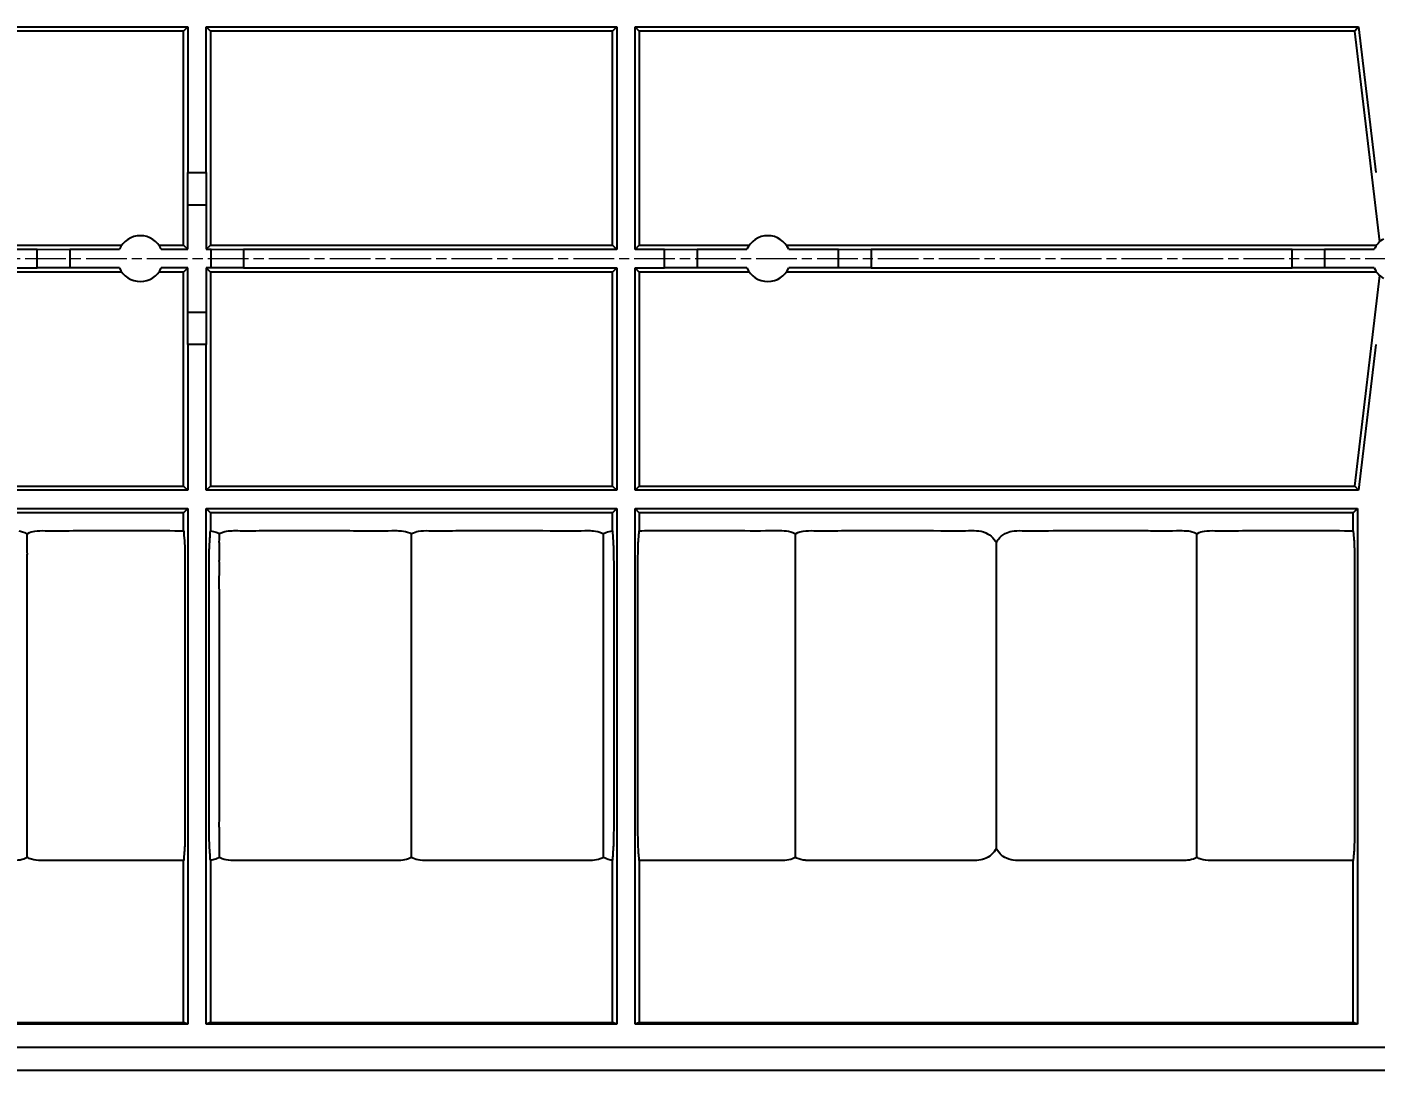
# Model space of a CAD drawing. Header units: millimetres. Extents: x 0 to 1486, y 0 to 1051.
# Drawn here: x 679.7 to 914.8, y 718.4 to 900.3 of the extents above; entities that cross this region are included whole.
import ezdxf

# ---------------------------------------------------------------- set-up
doc = ezdxf.new("R2010")
doc.units = ezdxf.units.MM
doc.header["$LTSCALE"] = 1.25
doc.linetypes.add('CHAIN', pattern=[0.3543, 0.2362, -0.0295, 0.0591, -0.0295])
for name, color, linetype, lineweight, true_color in [('Bemaßungen(DIN)', 7, 'Continuous', 5, 0x262659), ('Mittellinie(DIN)', 7, 'CHAIN', 15, 0x262659), ('Sichtbare Kanten(DIN)', 7, 'Continuous', 25, 0x262659)]:
    doc.layers.add(name, color=color, linetype=linetype, lineweight=lineweight, true_color=true_color)
doc.styles.add('Aktuell-DINGroßer Text', font='arial.ttf')
doc.dimstyles.new('STANDARD-DIN', dxfattribs={"dimscale": 1.25, "dimtxt": 5.25, "dimasz": 2.5, "dimexe": 3.175, "dimexo": 0, "dimgap": 0.8, "dimtad": 1, "dimrnd": 1e-08, "dimtxsty": 'Aktuell-DINGroßer Text', "dimcen": 0.09, "dimdle": 10, "dimclrd": 256, "dimclre": 256, "dimclrt": 256, "dimazin": 2, "dimtfac": 0.666667, "dimtmove": 0, "dimatfit": 3, "dimfxl": 1, "dimtolj": 1, "dimlwd": 25, "dimlwe": 25, "dimarcsym": 0})

# ---------------------------------------------------------------- blocks, each defined once
blk = doc.blocks.new('*D33')
at = {"layer": 'Bemaßungen(DIN)', "color": 250, "linetype": 'Continuous', "lineweight": 25, "true_color": 0x3f3f3f, "transparency": 16777216}
for p, q in [((1104.78, 870.2), (1145.44, 871.71)), ((1096.71, 849.83), (1145.44, 848.02))]:
    blk.add_line(p, q, dxfattribs=at)
blk.add_arc((826.66, 859.86), 315.03, 358.4401, 1.5599, dxfattribs=at)
at = {"layer": 'Bemaßungen(DIN)', "color": 250, "linetype": 'Continuous', "true_color": 0x3f3f3f, "transparency": 16777216}
for points in [[(1141.05, 868.42), (1142.09, 868.46), (1141.47, 871.56)], [(1142.09, 851.27), (1141.05, 851.31), (1141.47, 848.16)]]:
    blk.add_solid(points, dxfattribs=at)
at = {"layer": 'Defpoints', "color": 0, "linetype": 'Continuous', "transparency": 16777216}
for p in [(1104.78, 870.2), (826.66, 859.86), (1141.67, 855.96), (1096.71, 849.83)]:
    blk.add_point(p, dxfattribs=at)
at = {"layer": 'Bemaßungen(DIN)', "color": 179, "linetype": 'Continuous', "lineweight": 25, "true_color": 0x262659, "transparency": 16777216, "insert": (1134.13, 855.84), "char_height": 6.562, "attachment_point": 1, "rotation": 90, "style": 'Aktuell-DINGroßer Text'}
blk.add_mtext('\\A1;4°', dxfattribs=at)

msp = doc.modelspace()

# ---------------------------------------------------------------- linework, layer by layer
at = {"layer": 'Mittellinie(DIN)', "ltscale": 23.990969}
msp.add_line((190.6235, 859.8641), (1098.8735, 859.8641), dxfattribs=at)
at = {"layer": 'Sichtbare Kanten(DIN)'}
for p, q in [((581.7485, 900.2641), (707.7485, 900.2641)), ((707.0153, 899.5309), (582.4816, 899.5309)), ((707.7485, 900.2641), (707.0153, 899.5309)), ((707.0153, 862.1973), (707.0153, 899.5309)), ((707.7485, 900.2641), (707.7485, 874.8641)), ((710.9485, 874.8641), (710.9485, 900.2641)), ((710.9485, 900.2641), (782.5485, 900.2641)), ((711.6816, 899.5309), (710.9485, 900.2641)), ((781.8153, 899.5309), (711.6816, 899.5309)), ((711.6816, 899.5309), (711.6816, 862.1973)), ((782.5485, 900.2641), (781.8153, 899.5309)), ((781.8153, 862.1973), (781.8153, 899.5309)), ((782.5485, 900.2641), (782.5485, 861.4641)), ((785.7485, 861.4641), (785.7485, 900.2641)), ((785.7485, 900.2641), (911.9276, 900.2641)), ((786.4816, 899.5309), (785.7485, 900.2641)), ((911.2765, 899.5309), (786.4816, 899.5309)), ((786.4816, 899.5309), (786.4816, 862.1973)), ((911.9276, 900.2641), (911.2765, 899.5309)), ((915.6468, 862.8146), (911.2765, 899.5309)), ((911.9276, 900.2641), (914.9509, 874.8641)), ((707.724, 869.1928), (707.7485, 874.8641)), ((707.7485, 874.8641), (710.9485, 874.8641)), ((710.9485, 874.8641), (710.9729, 869.1928)), ((707.724, 861.4885), (707.724, 869.1928)), ((710.9729, 869.1928), (707.724, 869.1928)), ((710.9729, 869.1928), (710.9729, 861.4885)), ((593.2777, 862.1973), (696.2193, 862.1973)), ((681.4683, 861.4641), (608.0286, 861.4641)), ((681.4683, 861.4641), (687.1396, 861.4885)), ((681.4683, 858.2641), (681.4683, 861.4641)), ((687.1396, 861.4885), (695.813, 861.4885)), ((687.1396, 861.4885), (687.1396, 858.2397)), ((702.7173, 862.1973), (707.0153, 862.1973)), ((703.1236, 861.4885), (707.724, 861.4885)), ((707.0153, 862.1973), (707.724, 861.4885)), ((710.9729, 861.4885), (711.6816, 862.1973)), ((710.9729, 861.4885), (711.797, 861.4885)), ((711.6816, 862.1973), (781.8153, 862.1973)), ((711.797, 861.4885), (717.4683, 861.4641)), ((711.797, 858.2397), (711.797, 861.4885)), ((782.5485, 861.4641), (717.4683, 861.4641)), ((717.4683, 861.4641), (717.4683, 858.2641)), ((781.8153, 862.1973), (782.5485, 861.4641)), ((785.7485, 861.4641), (786.4816, 862.1973)), ((790.908, 861.4641), (785.7485, 861.4641)), ((786.4816, 862.1973), (805.6589, 862.1973)), ((790.908, 861.4641), (796.5792, 861.4885)), ((790.908, 858.2641), (790.908, 861.4641)), ((796.5792, 861.4885), (805.2527, 861.4885)), ((796.5792, 861.4885), (796.5792, 858.2397)), ((812.157, 862.1973), (915.0986, 862.1973)), ((812.5633, 861.4885), (821.2367, 861.4885)), ((821.2367, 861.4885), (826.908, 861.4641)), ((821.2367, 858.2397), (821.2367, 861.4885)), ((900.3476, 861.4641), (826.908, 861.4641)), ((826.908, 861.4641), (826.908, 858.2641)), ((900.3476, 861.4641), (906.0189, 861.4885)), ((900.3476, 858.2641), (900.3476, 861.4641)), ((906.0189, 861.4885), (914.6923, 861.4885)), ((906.0189, 861.4885), (906.0189, 858.2397)), ((608.0286, 858.2641), (681.4683, 858.2641)), ((687.1396, 858.2397), (681.4683, 858.2641)), ((695.813, 858.2397), (687.1396, 858.2397)), ((707.724, 858.2397), (703.1236, 858.2397)), ((707.724, 858.2397), (707.0153, 857.5309)), ((707.724, 850.5354), (707.724, 858.2397)), ((710.9729, 858.2397), (710.9729, 850.5354)), ((711.797, 858.2397), (710.9729, 858.2397)), ((711.6816, 857.5309), (710.9729, 858.2397)), ((717.4683, 858.2641), (711.797, 858.2397)), ((717.4683, 858.2641), (782.5485, 858.2641)), ((782.5485, 858.2641), (781.8153, 857.5309)), ((782.5485, 858.2641), (782.5485, 819.4641)), ((785.7485, 819.4641), (785.7485, 858.2641)), ((785.7485, 858.2641), (790.908, 858.2641)), ((786.4816, 857.5309), (785.7485, 858.2641)), ((796.5792, 858.2397), (790.908, 858.2641)), ((805.2527, 858.2397), (796.5792, 858.2397)), ((821.2367, 858.2397), (812.5633, 858.2397)), ((826.908, 858.2641), (821.2367, 858.2397)), ((826.908, 858.2641), (900.3476, 858.2641)), ((906.0189, 858.2397), (900.3476, 858.2641)), ((914.6923, 858.2397), (906.0189, 858.2397)), ((696.2193, 857.5309), (593.2777, 857.5309)), ((707.0153, 857.5309), (702.7173, 857.5309)), ((707.0153, 820.1973), (707.0153, 857.5309)), ((711.6816, 857.5309), (711.6816, 820.1973)), ((781.8153, 857.5309), (711.6816, 857.5309)), ((781.8153, 820.1973), (781.8153, 857.5309)), ((805.6589, 857.5309), (786.4816, 857.5309)), ((786.4816, 857.5309), (786.4816, 820.1973)), ((915.0986, 857.5309), (812.157, 857.5309)), ((911.2765, 820.1973), (915.6468, 856.9136)), ((707.7485, 844.8641), (707.724, 850.5354)), ((707.724, 850.5354), (710.9729, 850.5354)), ((710.9729, 850.5354), (710.9485, 844.8641)), ((707.7485, 844.8641), (707.7485, 819.4641)), ((710.9485, 844.8641), (707.7485, 844.8641)), ((710.9485, 819.4641), (710.9485, 844.8641)), ((914.9509, 844.8641), (911.9276, 819.4641)), ((707.7485, 819.4641), (581.7485, 819.4641)), ((582.4816, 820.1973), (707.0153, 820.1973)), ((707.0153, 820.1973), (707.7485, 819.4641)), ((710.9485, 819.4641), (711.6816, 820.1973)), ((782.5485, 819.4641), (710.9485, 819.4641)), ((711.6816, 820.1973), (781.8153, 820.1973)), ((781.8153, 820.1973), (782.5485, 819.4641)), ((785.7485, 819.4641), (786.4816, 820.1973)), ((911.9276, 819.4641), (785.7485, 819.4641)), ((786.4816, 820.1973), (911.2765, 820.1973)), ((911.2765, 820.1973), (911.9276, 819.4641)), ((581.7485, 816.2641), (707.7485, 816.2641)), ((707.7485, 816.2641), (707.0153, 815.5309)), ((707.7485, 816.2641), (707.7485, 726.3641)), ((710.9485, 726.3641), (710.9485, 816.2641)), ((710.9485, 816.2641), (782.5485, 816.2641)), ((711.6816, 815.5309), (710.9485, 816.2641)), ((782.5485, 816.2641), (781.8153, 815.5309)), ((782.5485, 816.2641), (782.5485, 726.3641)), ((785.7485, 726.3641), (785.7485, 816.2641)), ((785.7485, 816.2641), (911.7485, 816.2641)), ((786.4816, 815.5309), (785.7485, 816.2641)), ((911.7485, 816.2641), (911.0153, 815.5309)), ((911.7485, 816.2641), (911.7485, 726.3641)), ((707.0153, 815.5309), (582.4816, 815.5309)), ((707.0153, 812.4167), (707.0153, 815.5309)), ((711.6816, 815.5309), (711.6816, 812.3833)), ((781.8153, 815.5309), (711.6816, 815.5309)), ((781.8153, 812.3804), (781.8153, 815.5309)), ((911.0153, 815.5309), (786.4816, 815.5309)), ((786.4816, 815.5309), (786.4816, 812.4211)), ((911.0153, 812.4167), (911.0153, 815.5309)), ((707.0153, 726.6259), (707.0153, 754.909)), ((711.6816, 754.9451), (711.6816, 726.6259)), ((781.8153, 726.6259), (781.8153, 754.9459)), ((786.4816, 754.9088), (786.4816, 726.6259)), ((911.0153, 726.6259), (911.0153, 754.909)), ((582.4816, 726.6259), (707.0153, 726.6259)), ((707.7485, 726.3641), (707.0153, 726.6259)), ((711.6816, 726.6259), (710.9485, 726.3641)), ((711.6816, 726.6259), (781.8153, 726.6259)), ((782.5485, 726.3641), (781.8153, 726.6259)), ((786.4816, 726.6259), (785.7485, 726.3641)), ((786.4816, 726.6259), (911.0153, 726.6259)), ((911.7485, 726.3641), (911.0153, 726.6259)), ((707.7485, 726.3641), (581.7485, 726.3641)), ((782.5485, 726.3641), (710.9485, 726.3641)), ((911.7485, 726.3641), (785.7485, 726.3641)), ((221.5158, 722.3641), (1067.9811, 722.3641)), ((191.7053, 718.3641), (1097.7916, 718.3641))]:
    msp.add_line(p, q, dxfattribs=at)
for centre, start, end in [((699.4683, 859.8641), 23.960696, 156.039304), ((808.908, 859.8641), 23.960696, 156.039304), ((918.3476, 859.8641), 120.748557, 156.039304), ((699.4683, 859.8641), 203.960696, 336.039304), ((808.908, 859.8641), 203.960696, 336.039304), ((918.3476, 859.8641), 203.960696, 239.251443)]:
    msp.add_arc(centre, 4, start, end, dxfattribs=at)
for points in [[(678.2971, 812.3692), (678.6281, 812.3248), (679.1388, 812.2327), (679.7435, 811.8923)], [(882.2971, 812.3692), (882.6281, 812.3248), (883.1388, 812.2327), (883.7435, 811.8923)]]:
    msp.add_open_spline(points, degree=3, dxfattribs=at)
for points, knots in [([(679.7498, 755.4348), (679.7477, 755.7391), (679.7509, 756.1171), (679.7508, 756.9561), (679.7463, 757.0853), (679.7482, 757.6597), (679.745, 758.4199), (679.7485, 759.328), (679.7477, 759.6467), (679.7433, 760.5847), (679.7426, 761.0678), (679.7449, 762.1179), (679.7477, 762.4414), (679.7456, 764.3391), (679.7447, 764.4716), (679.7463, 770.9851), (679.7447, 776.0865), (679.7446, 787.0709), (679.7482, 792.9538), (679.7465, 800.0652), (679.7431, 801.7345), (679.7395, 805.0807), (679.7474, 805.4212), (679.7449, 806.3635), (679.7424, 806.8213), (679.7448, 807.5857), (679.7501, 807.8422), (679.7555, 808.2582), (679.7566, 808.4813), (679.7395, 809.5923), (679.7523, 809.813), (679.7387, 810.7472), (679.762, 811.2335), (679.7478, 811.7566), (679.7452, 811.8292), (679.7435, 811.8923)], [0.2039552, 0.2039552, 0.2039552, 0.2039552, 0.39906487, 0.39906487, 0.63141623, 0.63141623, 0.78547882, 0.78547882, 0.83327908, 0.83327908, 0.88438561, 0.88438561, 0.95254585, 0.95254585, 0.97696894, 0.97696894, 1.0652069, 1.0652069, 1.16696064, 1.16696064, 1.18821034, 1.18821034, 1.21603526, 1.21603526, 1.24034857, 1.24034857, 1.25909391, 1.25909391, 1.27421484, 1.27421484, 1.30787351, 1.30787351, 1.3595811, 1.3595811, 1.36957216, 1.36957216, 1.36957216, 1.36957216]), ([(679.7435, 811.8923), (679.7724, 811.9089), (679.8018, 811.9253), (680.2433, 812.1625), (680.6574, 812.2792), (681.6294, 812.4389), (682.2247, 812.4315), (684.7159, 812.3928), (686.5659, 812.4257), (691.3034, 812.4355), (691.4124, 812.416), (697.9895, 812.4302), (698.1722, 812.4306), (702.9169, 812.4397), (705.0531, 812.4182), (707.0153, 812.4167)], [71.57849758, 71.57849758, 71.57849758, 71.57849758, 71.64582099, 71.64582099, 72.56901709, 72.56901709, 73.91909008, 73.91909008, 77.81031142, 77.81031142, 83.88535614, 83.88535614, 84.06466486, 84.06466486, 87.96667089, 87.96667089, 87.96667089, 87.96667089]), ([(707.0153, 812.4167), (707.0316, 812.1787), (707.0478, 811.8725), (707.1085, 811.1392), (707.138, 810.9471), (707.172, 810.497), (707.1861, 810.2743), (707.2127, 809.5046), (707.2198, 809.1125), (707.2298, 808.4602), (707.2339, 808.0163), (707.2406, 806.8834), (707.2409, 806.2362), (707.2398, 803.9025), (707.2405, 803.7637), (707.2402, 798.834), (707.2403, 795.5654), (707.2403, 789.1948), (707.2403, 786.0927), (707.2403, 778.3404), (707.2402, 773.6901), (707.2403, 767.977), (707.2401, 766.9142), (707.2403, 765.0199), (707.2403, 764.1884), (707.2397, 761.4934), (707.2407, 761.3925), (707.2397, 760.4048), (707.238, 759.7845), (707.2247, 758.4467), (707.216, 758.0451), (707.2033, 757.52), (707.1939, 757.2581), (707.1691, 756.7487), (707.1537, 756.5756), (707.1191, 756.2413), (707.0933, 756.0316), (707.0448, 755.3868), (707.0302, 755.1222), (707.0153, 754.909)], [0.05359668, 0.05359668, 0.05359668, 0.05359668, 0.27142225, 0.27142225, 0.53687184, 0.53687184, 0.65284917, 0.65284917, 0.76914508, 0.76914508, 0.94567945, 0.94567945, 1.21203756, 1.21203756, 1.86941281, 1.86941281, 3.16295173, 3.16295173, 4.39058155, 4.39058155, 6.23091045, 6.23091045, 6.65151021, 6.65151021, 6.98057333, 6.98057333, 7.71809972, 7.71809972, 8.40218121, 8.40218121, 9.09664281, 9.09664281, 10.25523536, 10.25523536, 11.92930813, 11.92930813, 14.07348918, 14.07348918, 15.61995524, 15.61995524, 15.61995524, 15.61995524]), ([(711.6816, 754.9451), (711.6786, 754.9949), (711.6755, 755.0517), (711.6625, 755.3041), (711.6538, 755.5061), (711.6281, 756.0037), (711.6171, 756.1201), (711.5816, 756.5883), (711.5555, 756.9972), (711.5336, 757.3202), (711.5192, 757.5426), (711.5018, 758.0615), (711.4934, 758.3513), (711.4797, 759.2797), (711.4751, 759.7643), (711.47, 760.8478), (711.4702, 761.407), (711.471, 762.2919), (711.4715, 762.605), (711.4716, 763.7415), (711.4708, 764.2467), (711.4708, 765.6937), (711.4711, 766.2297), (711.4715, 768.061), (711.4712, 770.9306), (711.4713, 779.0777), (711.4712, 785.0808), (711.4713, 793.9606), (711.4712, 796.8373), (711.4713, 801.192), (711.4705, 801.318), (711.4714, 803.3928), (711.4719, 803.8515), (711.4705, 805.5004), (711.4685, 806.405), (711.478, 807.8689), (711.483, 808.3414), (711.4954, 809.0252), (711.5019, 809.2829), (711.5214, 809.7889), (711.5328, 809.9799), (711.5669, 810.5097), (711.5896, 810.8447), (711.6205, 811.2413), (711.6271, 811.3325), (711.6537, 811.7789), (711.666, 812.1259), (711.6816, 812.3833)], [0.05198175, 0.05198175, 0.05198175, 0.05198175, 0.08961273, 0.08961273, 0.19615793, 0.19615793, 0.37208754, 0.37208754, 0.60301265, 0.60301265, 1.06693711, 1.06693711, 1.27644578, 1.27644578, 1.44285108, 1.44285108, 1.62487456, 1.62487456, 1.73935508, 1.73935508, 1.91679317, 1.91679317, 2.02223375, 2.02223375, 2.28298027, 2.28298027, 3.01305197, 3.01305197, 3.36290265, 3.36290265, 3.54265615, 3.54265615, 3.64452102, 3.64452102, 3.76542947, 3.76542947, 3.8246324, 3.8246324, 3.86664607, 3.86664607, 3.91172947, 3.91172947, 3.99925656, 3.99925656, 4.02924008, 4.02924008, 4.10778799, 4.10778799, 4.10778799, 4.10778799]), ([(711.6816, 812.3833), (712.0361, 812.3438), (712.373, 812.2711), (712.8977, 812.0705), (713.0741, 811.9877), (713.2435, 811.8923)], [0.051602702, 0.051602702, 0.051602702, 0.051602702, 0.164344396, 0.164344396, 0.223696848, 0.223696848, 0.223696848, 0.223696848]), ([(713.2498, 755.4348), (713.2495, 755.4803), (713.2491, 755.5281), (713.2467, 755.9122), (713.2521, 756.3022), (713.2481, 757.1848), (713.2484, 757.3411), (713.2487, 758.1851), (713.2471, 758.7433), (713.2486, 759.521), (713.2466, 759.8578), (713.2432, 760.6443), (713.2426, 761.0454), (713.2445, 762.0208), (713.2476, 762.4762), (713.2458, 764.2197), (713.2448, 764.5995), (713.2459, 771.5443), (713.2446, 777.4641), (713.2447, 798.1219), (713.2489, 799.2761), (713.2449, 801.7388), (713.2431, 802.2718), (713.241, 803.4536), (713.2413, 803.7693), (713.2466, 805.3269), (713.2457, 806.0068), (713.2431, 806.9689), (713.2427, 807.3099), (713.2491, 807.8716), (713.2539, 808.0768), (713.2567, 808.6179), (713.2461, 809.049), (713.2443, 809.8246), (713.2457, 810.0075), (713.2406, 810.9689), (713.2539, 811.5137), (713.2436, 811.8877), (713.2435, 811.89), (713.2435, 811.8923)], [0.65678027, 0.65678027, 0.65678027, 0.65678027, 0.72894639, 0.72894639, 1.19313966, 1.19313966, 1.79647028, 1.79647028, 2.25589607, 2.25589607, 2.53881511, 2.53881511, 2.84457981, 2.84457981, 3.32821254, 3.32821254, 3.56010223, 3.56010223, 4.8992641, 4.8992641, 8.23325282, 8.23325282, 8.94627978, 8.94627978, 9.5056047, 9.5056047, 10.91849789, 10.91849789, 11.77312086, 11.77312086, 12.45948921, 12.45948921, 13.68709549, 13.68709549, 15.98767615, 15.98767615, 18.40445363, 18.40445363, 18.4195785, 18.4195785, 18.4195785, 18.4195785]), ([(713.2435, 811.8923), (713.4758, 812.0259), (713.6846, 812.1109), (714.2899, 812.3217), (714.742, 812.3875), (715.8368, 812.447), (716.9857, 812.4112), (719.3239, 812.4237), (720.8214, 812.4284), (725.6237, 812.4345), (728.5005, 812.4237), (734.8838, 812.4375), (738.3903, 812.4056), (744.315, 812.4304), (744.669, 812.4266), (745.4617, 812.3644), (745.9503, 812.2736), (746.5605, 811.9906), (746.653, 811.9433), (746.7435, 811.8923)], [3.39082308, 3.39082308, 3.39082308, 3.39082308, 3.74277356, 3.74277356, 4.68273908, 4.68273908, 5.94421928, 5.94421928, 7.21988677, 7.21988677, 9.12583752, 9.12583752, 11.44896655, 11.44896655, 13.05112159, 13.05112159, 15.39967461, 15.39967461, 15.82664866, 15.82664866, 15.82664866, 15.82664866]), ([(746.7498, 755.4348), (746.7495, 755.4828), (746.749, 755.5336), (746.7467, 755.9229), (746.7522, 756.3142), (746.748, 757.1884), (746.7485, 757.3472), (746.7486, 758.1772), (746.7472, 758.7403), (746.7485, 759.5296), (746.7466, 759.8662), (746.7431, 760.6514), (746.7426, 761.0525), (746.7445, 762.0306), (746.7476, 762.4697), (746.7457, 764.2419), (746.7448, 764.6018), (746.746, 771.5736), (746.7446, 777.4937), (746.7447, 798.2989), (746.7492, 799.2203), (746.7452, 801.5578), (746.7379, 803.0197), (746.7489, 805.7495), (746.7428, 806.473), (746.7439, 807.4766), (746.7479, 807.7427), (746.7548, 808.172), (746.7567, 808.3806), (746.7436, 809.5469), (746.7522, 809.7671), (746.7406, 810.6875), (746.7602, 811.1204), (746.7504, 811.6909), (746.746, 811.8002), (746.7435, 811.8923)], [0.2558523, 0.2558523, 0.2558523, 0.2558523, 0.28402504, 0.28402504, 0.45434451, 0.45434451, 0.67213075, 0.67213075, 0.82599602, 0.82599602, 0.91852312, 0.91852312, 1.01863252, 1.01863252, 1.17660296, 1.17660296, 1.24925939, 1.24925939, 1.65825211, 1.65825211, 2.68658375, 2.68658375, 2.79279292, 2.79279292, 2.86761711, 2.86761711, 2.90925276, 2.90925276, 2.94819496, 2.94819496, 3.07286362, 3.07286362, 3.25453641, 3.25453641, 3.3103209, 3.3103209, 3.3103209, 3.3103209]), ([(746.7435, 811.8923), (746.7588, 811.9011), (746.7743, 811.9099), (747.1955, 812.1436), (747.6052, 812.2659), (748.5612, 812.4338), (749.1408, 812.4323), (751.3354, 812.4), (752.9137, 812.4205), (757.8099, 812.4399), (762.2482, 812.4289), (766.6477, 812.4259), (770.0822, 812.4281), (776.8625, 812.4077), (777.7954, 812.46), (778.9861, 812.3597), (779.4793, 812.2665), (780.0847, 811.9781), (780.1648, 811.9366), (780.2435, 811.8923)], [1.9240404, 1.9240404, 1.9240404, 1.9240404, 1.92512371, 1.92512371, 1.95331132, 1.95331132, 1.99357988, 1.99357988, 2.09661317, 2.09661317, 2.31324601, 2.31324601, 3.08420493, 3.08420493, 3.83526504, 3.83526504, 4.30737416, 4.30737416, 4.38052215, 4.38052215, 4.38052215, 4.38052215]), ([(780.2498, 755.4348), (780.2495, 755.4828), (780.249, 755.5336), (780.2467, 755.9229), (780.2522, 756.3142), (780.248, 757.1884), (780.2485, 757.3472), (780.2486, 758.1772), (780.2472, 758.7403), (780.2485, 759.5296), (780.2466, 759.8662), (780.2431, 760.6514), (780.2426, 761.0525), (780.2445, 762.0306), (780.2476, 762.4697), (780.2457, 764.2419), (780.2448, 764.6018), (780.246, 771.5736), (780.2446, 777.4937), (780.2447, 798.2989), (780.2492, 799.2203), (780.2452, 801.5578), (780.2379, 803.0197), (780.2489, 805.7495), (780.2428, 806.473), (780.2439, 807.4766), (780.2479, 807.7427), (780.2548, 808.172), (780.2567, 808.3806), (780.2436, 809.5469), (780.2522, 809.7671), (780.2406, 810.6875), (780.2602, 811.1204), (780.2504, 811.6909), (780.246, 811.8002), (780.2435, 811.8923)], [0.2558523, 0.2558523, 0.2558523, 0.2558523, 0.28402504, 0.28402504, 0.45434451, 0.45434451, 0.67213075, 0.67213075, 0.82599602, 0.82599602, 0.91852312, 0.91852312, 1.01863252, 1.01863252, 1.17660296, 1.17660296, 1.24925939, 1.24925939, 1.65825211, 1.65825211, 2.68658375, 2.68658375, 2.79279292, 2.79279292, 2.86761711, 2.86761711, 2.90925276, 2.90925276, 2.94819496, 2.94819496, 3.07286362, 3.07286362, 3.25453641, 3.25453641, 3.3103209, 3.3103209, 3.3103209, 3.3103209]), ([(780.2435, 811.8923), (780.3703, 811.9652), (780.5058, 812.0325), (781.0335, 812.2514), (781.4245, 812.336), (781.8153, 812.3804)], [5.25741589, 5.25741589, 5.25741589, 5.25741589, 5.53828084, 5.53828084, 6.28216809, 6.28216809, 6.28216809, 6.28216809]), ([(781.8153, 812.3804), (781.8325, 812.1152), (781.843, 811.7891), (781.8725, 811.2846), (781.883, 811.1579), (781.9067, 810.8514), (781.917, 810.7016), (781.9566, 810.1255), (781.9743, 809.8567), (782.0006, 809.0983), (782.0067, 808.7711), (782.0155, 808.2031), (782.0191, 807.8241), (782.0255, 806.7885), (782.0263, 806.1109), (782.0264, 804.5005), (782.0252, 803.9734), (782.0263, 801.2798), (782.0258, 799.64), (782.0261, 794.9326), (782.0258, 791.8648), (782.0258, 787.5213), (782.0257, 787.4542), (782.0257, 784.1255), (782.0257, 782.7169), (782.0258, 777.139), (782.0256, 773.228), (782.026, 768.1622), (782.0256, 767.0072), (782.026, 765.54), (782.0262, 764.9952), (782.0258, 763.8003), (782.0251, 763.1788), (782.0264, 761.515), (782.0284, 760.6945), (782.0177, 759.3081), (782.0116, 758.8337), (781.9959, 758.0761), (781.9878, 757.831), (781.9681, 757.3851), (781.9558, 757.2063), (781.9292, 756.817), (781.9161, 756.6146), (781.8799, 756.1097), (781.8695, 756.026), (781.8384, 755.4058), (781.8277, 755.1483), (781.8153, 754.9459)], [0.05702487, 0.05702487, 0.05702487, 0.05702487, 0.32249934, 0.32249934, 0.48068575, 0.48068575, 0.63414539, 0.63414539, 0.91872336, 0.91872336, 1.14170791, 1.14170791, 1.46681384, 1.46681384, 2.01188372, 2.01188372, 3.04523872, 3.04523872, 4.65236499, 4.65236499, 7.65931574, 7.65931574, 8.9097005, 8.9097005, 8.9980562, 8.9980562, 9.20534647, 9.20534647, 9.26656119, 9.26656119, 9.28311335, 9.28311335, 9.30844047, 9.30844047, 9.33623094, 9.33623094, 9.35153063, 9.35153063, 9.36555505, 9.36555505, 9.38337177, 9.38337177, 9.40066511, 9.40066511, 9.43097621, 9.43097621, 9.44934498, 9.44934498, 9.44934498, 9.44934498]), ([(786.4816, 754.9088), (786.4626, 755.1781), (786.4457, 755.5235), (786.3689, 756.381), (786.3325, 756.5312), (786.2899, 757.6184), (786.2818, 757.9866), (786.2694, 758.7025), (786.2642, 759.1714), (786.2573, 760.2185), (786.2565, 760.7613), (786.2566, 762.0726), (786.2569, 762.7383), (786.2565, 764.7647), (786.2568, 766.1254), (786.2566, 769.1078), (786.2566, 770.7296), (786.2566, 773.1326), (786.2566, 774.9463), (786.2566, 783.2613), (786.2565, 789.4658), (786.2568, 797.7449), (786.2568, 799.8195), (786.2567, 803.0536), (786.2572, 803.5171), (786.257, 805.555), (786.255, 806.5135), (786.2645, 808.2412), (786.2707, 808.689), (786.2812, 809.316), (786.289, 809.6278), (786.3107, 810.2751), (786.3238, 810.4903), (786.351, 810.8462), (786.3684, 810.9657), (786.4249, 811.5678), (786.4395, 811.7625), (786.4619, 812.0936), (786.4717, 812.2723), (786.4816, 812.4211)], [0.05452106, 0.05452106, 0.05452106, 0.05452106, 0.31829707, 0.31829707, 0.65936116, 0.65936116, 0.81490778, 0.81490778, 1.01940404, 1.01940404, 1.25946918, 1.25946918, 1.50697463, 1.50697463, 2.01288254, 2.01288254, 2.61583238, 2.61583238, 2.90633654, 2.90633654, 3.7604181, 3.7604181, 4.04598664, 4.04598664, 4.20561136, 4.20561136, 4.48464859, 4.48464859, 4.68537806, 4.68537806, 4.95525864, 4.95525864, 5.361904, 5.361904, 6.0000875, 6.0000875, 6.49876218, 6.49876218, 7.10708932, 7.10708932, 7.10708932, 7.10708932]), ([(786.4816, 812.4211), (787.0857, 812.4224), (787.6897, 812.4259), (788.6866, 812.4292), (789.0877, 812.4299), (793.0008, 812.4357), (794.5695, 812.4223), (800.6577, 812.4345), (803.2509, 812.4328), (808.206, 812.4128), (810.8775, 812.4582), (812.3013, 812.3895), (812.7754, 812.3153), (813.4281, 812.0561), (813.5887, 811.9794), (813.7435, 811.8923)], [0.05000008, 0.05000008, 0.05000008, 0.05000008, 0.23121159, 0.23121159, 0.3490811, 0.3490811, 1.61670694, 1.61670694, 2.55722105, 2.55722105, 3.41387376, 3.41387376, 3.91385551, 3.91385551, 4.08229193, 4.08229193, 4.08229193, 4.08229193]), ([(813.7498, 755.4348), (813.7495, 755.4828), (813.749, 755.5336), (813.7467, 755.9229), (813.7522, 756.3142), (813.748, 757.1884), (813.7485, 757.3472), (813.7486, 758.1772), (813.7472, 758.7403), (813.7485, 759.5296), (813.7466, 759.8662), (813.7431, 760.6514), (813.7426, 761.0525), (813.7445, 762.0306), (813.7476, 762.4697), (813.7457, 764.2419), (813.7448, 764.6018), (813.746, 771.5736), (813.7446, 777.4937), (813.7447, 798.2989), (813.7492, 799.2203), (813.7452, 801.5578), (813.7379, 803.0197), (813.7489, 805.7495), (813.7428, 806.473), (813.7439, 807.4766), (813.7479, 807.7427), (813.7548, 808.172), (813.7567, 808.3806), (813.7436, 809.5469), (813.7522, 809.7671), (813.7406, 810.6875), (813.7602, 811.1204), (813.7504, 811.6909), (813.746, 811.8002), (813.7435, 811.8923)], [0.2558523, 0.2558523, 0.2558523, 0.2558523, 0.28402504, 0.28402504, 0.45434451, 0.45434451, 0.67213075, 0.67213075, 0.82599602, 0.82599602, 0.91852312, 0.91852312, 1.01863252, 1.01863252, 1.17660296, 1.17660296, 1.24925939, 1.24925939, 1.65825211, 1.65825211, 2.68658375, 2.68658375, 2.79279292, 2.79279292, 2.86761711, 2.86761711, 2.90925276, 2.90925276, 2.94819496, 2.94819496, 3.07286362, 3.07286362, 3.25453641, 3.25453641, 3.3103209, 3.3103209, 3.3103209, 3.3103209]), ([(813.7435, 811.8923), (813.7824, 811.9147), (813.8221, 811.9365), (814.2766, 812.1748), (814.6927, 812.2879), (815.6759, 812.442), (816.2817, 812.4306), (818.7874, 812.3917), (820.6342, 812.426), (823.2133, 812.4311), (824.1241, 812.4321), (828.0699, 812.4337), (829.5704, 812.4288), (833.5086, 812.4252), (836.9373, 812.43), (843.0814, 812.4089), (844.2564, 812.4334), (845.4786, 812.4185), (846.0004, 812.3788), (847.0432, 812.0379), (847.4999, 811.7728), (848.326, 811.0624), (848.5782, 810.6608), (848.7317, 810.3548), (848.738, 810.3419), (848.7443, 810.329)], [3.10748141, 3.10748141, 3.10748141, 3.10748141, 3.11868066, 3.11868066, 3.23263626, 3.23263626, 3.40167352, 3.40167352, 3.87507102, 3.87507102, 4.06283996, 4.06283996, 4.66314199, 4.66314199, 8.70212829, 8.70212829, 11.90094827, 11.90094827, 14.81789667, 14.81789667, 17.56485305, 17.56485305, 20.8683665, 20.8683665, 21.01377959, 21.01377959, 21.01377959, 21.01377959]), ([(848.7443, 810.329), (848.8433, 810.5216), (848.9772, 810.7375), (849.4188, 811.2785), (849.7826, 811.636), (850.6712, 812.1309), (851.0835, 812.2625), (852.0377, 812.4292), (852.6156, 812.4328), (855.2259, 812.3939), (857.2871, 812.4274), (860.4102, 812.4319), (861.927, 812.4374), (866.234, 812.4286), (867.5748, 812.4287), (871.0859, 812.435), (873.4612, 812.4309), (876.3185, 812.4208), (877.4377, 812.4143), (881.1281, 812.4294), (881.7375, 812.4442), (882.2971, 812.3692)], [1.79692514, 1.79692514, 1.79692514, 1.79692514, 1.93129617, 1.93129617, 2.11082112, 2.11082112, 2.24876476, 2.24876476, 2.42431081, 2.42431081, 2.94576358, 2.94576358, 3.168197, 3.168197, 3.26127273, 3.26127273, 3.39765321, 3.39765321, 3.47815276, 3.47815276, 3.64753901, 3.64753901, 3.64753901, 3.64753901]), ([(883.7498, 755.4348), (883.7477, 755.7391), (883.7509, 756.1171), (883.7508, 756.9561), (883.7463, 757.0853), (883.7482, 757.6597), (883.745, 758.4199), (883.7485, 759.328), (883.7477, 759.6467), (883.7433, 760.5847), (883.7426, 761.0678), (883.7449, 762.1179), (883.7477, 762.4414), (883.7456, 764.3391), (883.7447, 764.4716), (883.7463, 770.9851), (883.7447, 776.0865), (883.7446, 787.0709), (883.7482, 792.9538), (883.7465, 800.0652), (883.7431, 801.7345), (883.7395, 805.0807), (883.7474, 805.4212), (883.7449, 806.3635), (883.7424, 806.8213), (883.7448, 807.5857), (883.7501, 807.8422), (883.7555, 808.2582), (883.7566, 808.4813), (883.7395, 809.5923), (883.7523, 809.813), (883.7387, 810.7472), (883.762, 811.2335), (883.7478, 811.7566), (883.7452, 811.8292), (883.7435, 811.8923)], [0.2039552, 0.2039552, 0.2039552, 0.2039552, 0.39906487, 0.39906487, 0.63141623, 0.63141623, 0.78547882, 0.78547882, 0.83327908, 0.83327908, 0.88438561, 0.88438561, 0.95254585, 0.95254585, 0.97696894, 0.97696894, 1.0652069, 1.0652069, 1.16696064, 1.16696064, 1.18821034, 1.18821034, 1.21603526, 1.21603526, 1.24034857, 1.24034857, 1.25909391, 1.25909391, 1.27421484, 1.27421484, 1.30787351, 1.30787351, 1.3595811, 1.3595811, 1.36957216, 1.36957216, 1.36957216, 1.36957216]), ([(883.7435, 811.8923), (883.7724, 811.9089), (883.8018, 811.9253), (884.2433, 812.1625), (884.6574, 812.2792), (885.6294, 812.4389), (886.2247, 812.4315), (888.7159, 812.3928), (890.5659, 812.4257), (895.3034, 812.4355), (895.4124, 812.416), (901.9895, 812.4302), (902.1722, 812.4306), (906.9169, 812.4397), (909.0531, 812.4182), (911.0153, 812.4167)], [71.57849761, 71.57849761, 71.57849761, 71.57849761, 71.64582102, 71.64582102, 72.56901713, 72.56901713, 73.91909011, 73.91909011, 77.81031146, 77.81031146, 83.88535619, 83.88535619, 84.06466491, 84.06466491, 87.96667093, 87.96667093, 87.96667093, 87.96667093]), ([(911.0153, 812.4167), (911.0316, 812.1787), (911.0478, 811.8725), (911.1085, 811.1392), (911.138, 810.9471), (911.172, 810.497), (911.1861, 810.2743), (911.2127, 809.5046), (911.2198, 809.1125), (911.2298, 808.4602), (911.2339, 808.0163), (911.2406, 806.8834), (911.2409, 806.2362), (911.2398, 803.9025), (911.2405, 803.7637), (911.2402, 798.834), (911.2403, 795.5654), (911.2403, 789.1948), (911.2403, 786.0927), (911.2403, 778.3404), (911.2402, 773.6901), (911.2403, 767.977), (911.2401, 766.9142), (911.2403, 765.0199), (911.2403, 764.1884), (911.2396, 760.836), (911.2423, 760.5866), (911.2319, 759.087), (911.226, 758.5817), (911.2135, 757.9259), (911.206, 757.5909), (911.1803, 756.9381), (911.1665, 756.7376), (911.132, 756.3343), (911.1032, 756.1366), (911.048, 755.4441), (911.0318, 755.1451), (911.0153, 754.909)], [0.05359668, 0.05359668, 0.05359668, 0.05359668, 0.27142225, 0.27142225, 0.53687184, 0.53687184, 0.65284917, 0.65284917, 0.76914508, 0.76914508, 0.94567945, 0.94567945, 1.21203756, 1.21203756, 1.86941281, 1.86941281, 3.16295173, 3.16295173, 4.39058155, 4.39058155, 6.23091045, 6.23091045, 6.65151021, 6.65151021, 6.98057333, 6.98057333, 7.9782538, 7.9782538, 8.50778674, 8.50778674, 8.79617543, 8.79617543, 9.09128867, 9.09128867, 9.64338194, 9.64338194, 10.06707185, 10.06707185, 10.06707185, 10.06707185]), ([(848.7443, 810.329), (848.744, 810.2663), (848.744, 810.1981), (848.7454, 809.8511), (848.7497, 809.5125), (848.7502, 808.5834), (848.743, 808.0749), (848.7397, 807.4609), (848.7405, 807.1527), (848.7544, 805.1606), (848.7511, 804.1002), (848.7504, 802.597), (848.7489, 802.2402), (848.7437, 799.6689), (848.7435, 797.8298), (848.7484, 790.824), (848.7481, 790.7647), (848.7476, 776.9355), (848.7474, 775.5459), (848.747, 767.7425), (848.7472, 766.8157), (848.7466, 764.4174), (848.7467, 763.9882), (848.7476, 762.5284), (848.7496, 759.7826), (848.7477, 758.6845), (848.746, 758.2962), (848.7447, 757.5775), (848.7467, 757.272), (848.7481, 757.008)], [0.19484153, 0.19484153, 0.19484153, 0.19484153, 0.21572172, 0.21572172, 0.29192118, 0.29192118, 0.40066944, 0.40066944, 0.49510766, 0.49510766, 0.83637676, 0.83637676, 1.13674923, 1.13674923, 1.34229659, 1.34229659, 1.79969356, 1.79969356, 1.91011859, 1.91011859, 2.30138286, 2.30138286, 2.39549901, 2.39549901, 2.59555037, 2.59555037, 2.65471203, 2.65471203, 2.70024875, 2.70024875, 2.70024875, 2.70024875]), ([(679.7498, 755.4348), (679.6625, 755.3854), (679.5724, 755.3388), (679.0552, 755.0978), (678.6173, 754.9894), (677.7153, 754.8971), (677.2708, 754.8922), (674.0285, 754.9061), (672.0171, 754.9065), (666.4881, 754.8918), (660.4873, 754.8955), (655.6811, 754.9004), (654.4547, 754.9079), (649.3931, 754.9138), (648.2632, 754.8242), (646.7411, 755.1519), (646.2826, 755.393), (645.5819, 755.8752), (645.2375, 756.2049), (644.8778, 756.7617), (644.8088, 756.8846), (644.7481, 757.008)], [0.3923380697, 0.3923380697, 0.3923380697, 0.3923380697, 0.3927055316, 0.3927055316, 0.3943817374, 0.3943817374, 0.3957934219, 0.3957934219, 0.397806878, 0.397806878, 0.4010041178, 0.4010041178, 0.4064199988, 0.4064199988, 0.4243852084, 0.4243852084, 0.4361496725, 0.4361496725, 0.4494916497, 0.4494916497, 0.453180541, 0.453180541, 0.453180541, 0.453180541]), ([(707.0153, 754.909), (705.2154, 754.9115), (703.4155, 754.8996), (700.2204, 754.8963), (698.8252, 754.8962), (695.5782, 754.9027), (693.7264, 754.8955), (688.5081, 754.9015), (687.8604, 754.9081), (684.408, 754.9117), (682.8766, 754.8864), (681.5338, 754.9097), (680.9993, 754.9506), (680.2118, 755.2047), (679.9744, 755.3085), (679.7498, 755.4348)], [0.05000029, 0.05000029, 0.05000029, 0.05000029, 0.5899741, 0.5899741, 1.00852701, 1.00852701, 1.5640652, 1.5640652, 2.57403277, 2.57403277, 4.69524903, 4.69524903, 6.32499079, 6.32499079, 7.06615674, 7.06615674, 7.06615674, 7.06615674]), ([(713.2498, 755.4348), (713.2218, 755.419), (713.1937, 755.4035), (712.7699, 755.1774), (712.4159, 755.0766), (712.0001, 754.9874), (711.8413, 754.9629), (711.6816, 754.9451)], [1.885641424, 1.885641424, 1.885641424, 1.885641424, 1.895687787, 1.895687787, 2.036040956, 2.036040956, 2.12241338, 2.12241338, 2.12241338, 2.12241338]), ([(746.7498, 755.4348), (746.6945, 755.4035), (746.6385, 755.3736), (746.1161, 755.111), (745.6707, 755.0052), (744.7983, 754.8972), (744.3014, 754.8931), (741.7039, 754.902), (740.1513, 754.9105), (735.3099, 754.896), (732.021, 754.9064), (728.452, 754.8978), (726.7875, 754.8953), (722.4827, 754.902), (721.207, 754.9088), (717.4214, 754.9108), (716.0264, 754.87), (714.693, 754.9408), (714.2169, 755.0162), (713.5686, 755.2699), (713.4061, 755.3469), (713.2498, 755.4348)], [2.59723533, 2.59723533, 2.59723533, 2.59723533, 2.64480906, 2.64480906, 3.03629151, 3.03629151, 3.45143089, 3.45143089, 4.06823485, 4.06823485, 5.37484974, 5.37484974, 5.48611659, 5.48611659, 5.58711723, 5.58711723, 5.83252887, 5.83252887, 5.9940163, 5.9940163, 6.05017196, 6.05017196, 6.05017196, 6.05017196]), ([(780.2498, 755.4348), (780.1794, 755.395), (780.1078, 755.3574), (779.5761, 755.099), (779.1353, 754.997), (778.2541, 754.896), (777.7595, 754.8928), (775.0832, 754.9031), (773.5342, 754.9101), (768.6988, 754.8957), (765.4124, 754.9062), (761.9271, 754.8978), (761.7795, 754.8974), (758.5207, 754.8912), (754.8371, 754.9145), (750.2306, 754.9005), (748.7125, 754.849), (747.4365, 755.1025), (747.0629, 755.2588), (746.7498, 755.4348)], [1.86251423, 1.86251423, 1.86251423, 1.86251423, 1.88639316, 1.88639316, 2.03746623, 2.03746623, 2.19089468, 2.19089468, 2.40174935, 2.40174935, 2.84908133, 2.84908133, 2.87616394, 2.87616394, 3.36164115, 3.36164115, 4.03703082, 4.03703082, 4.4371412, 4.4371412, 4.4371412, 4.4371412]), ([(781.8153, 754.9459), (781.4655, 754.9857), (781.1344, 755.056), (780.6107, 755.2502), (780.4263, 755.3356), (780.2498, 755.4348)], [0.051664638, 0.051664638, 0.051664638, 0.051664638, 0.163226879, 0.163226879, 0.226922299, 0.226922299, 0.226922299, 0.226922299]), ([(813.7498, 755.4348), (813.6945, 755.4035), (813.6385, 755.3736), (813.1161, 755.111), (812.6707, 755.0052), (811.7983, 754.8972), (811.3014, 754.8931), (808.7039, 754.902), (807.1513, 754.9105), (802.3099, 754.896), (799.021, 754.9064), (794.954, 754.8967), (794.1759, 754.8961), (791.0924, 754.8984), (788.787, 754.9148), (786.4816, 754.9088)], [2.59723533, 2.59723533, 2.59723533, 2.59723533, 2.64480906, 2.64480906, 3.03629151, 3.03629151, 3.45143089, 3.45143089, 4.06823486, 4.06823486, 5.37484974, 5.37484974, 5.6839687, 5.6839687, 6.59985941, 6.59985941, 6.59985941, 6.59985941]), ([(848.7481, 757.008), (848.7361, 756.9833), (848.7237, 756.9586), (848.5638, 756.648), (848.3157, 756.2589), (847.5359, 755.58), (847.1296, 755.3381), (846.2705, 755.0189), (845.8399, 754.9466), (844.9015, 754.8897), (844.3164, 754.8923), (842.1258, 754.9048), (840.495, 754.9087), (833.5574, 754.8911), (828.3257, 754.8961), (826.7204, 754.8967), (825.5183, 754.8978), (822.6062, 754.9034), (820.5967, 754.9143), (816.1656, 754.884), (815.7086, 754.9061), (814.9492, 754.9818), (814.4508, 755.0818), (813.8682, 755.3702), (813.8086, 755.4017), (813.7498, 755.4348)], [222.97979018, 222.97979018, 222.97979018, 222.97979018, 223.46923056, 223.46923056, 229.13959722, 229.13959722, 233.69288439, 233.69288439, 238.17646655, 238.17646655, 242.24667134, 242.24667134, 243.02329412, 243.02329412, 243.88762551, 243.88762551, 244.5926847, 244.5926847, 246.16254696, 246.16254696, 248.05434171, 248.05434171, 250.76359634, 250.76359634, 251.07686019, 251.07686019, 251.07686019, 251.07686019]), ([(883.7498, 755.4348), (883.6625, 755.3854), (883.5724, 755.3388), (883.0552, 755.0978), (882.6173, 754.9894), (881.7153, 754.8971), (881.2708, 754.8922), (878.0285, 754.9061), (876.0171, 754.9065), (870.4881, 754.8918), (864.4873, 754.8955), (859.6811, 754.9004), (858.4547, 754.9079), (853.3931, 754.9138), (852.2632, 754.8242), (850.7411, 755.1519), (850.2826, 755.393), (849.5819, 755.8752), (849.2375, 756.2049), (848.8778, 756.7617), (848.8088, 756.8846), (848.7481, 757.008)], [0.3923380697, 0.3923380697, 0.3923380697, 0.3923380697, 0.3927055316, 0.3927055316, 0.3943817374, 0.3943817374, 0.3957934219, 0.3957934219, 0.3978068779, 0.3978068779, 0.4010041178, 0.4010041178, 0.4064199988, 0.4064199988, 0.4243852084, 0.4243852084, 0.4361496725, 0.4361496725, 0.4494916496, 0.4494916496, 0.4531805409, 0.4531805409, 0.4531805409, 0.4531805409]), ([(911.0153, 754.909), (909.2154, 754.9115), (907.4155, 754.8996), (904.2204, 754.8963), (902.8252, 754.8962), (899.5782, 754.9027), (897.7264, 754.8955), (892.5081, 754.9015), (891.8604, 754.9081), (888.408, 754.9117), (886.8766, 754.8864), (885.5338, 754.9097), (884.9993, 754.9506), (884.2118, 755.2047), (883.9744, 755.3085), (883.7498, 755.4348)], [0.05000029, 0.05000029, 0.05000029, 0.05000029, 0.5899741, 0.5899741, 1.00852701, 1.00852701, 1.5640652, 1.5640652, 2.57403277, 2.57403277, 4.69524903, 4.69524903, 6.32499079, 6.32499079, 7.06615674, 7.06615674, 7.06615674, 7.06615674])]:
    msp.add_open_spline(points, degree=3, knots=knots, dxfattribs=at)

# ---------------------------------------------------------------- dimensions: what is measured, and where the dimension line sits
at = {"layer": 'Bemaßungen(DIN)', "color": 250, "linetype": 'Continuous', "lineweight": 25, "true_color": 0x3f3f3f}
dim = msp.add_angular_dim_3p(base=(1141.6661, 855.9636), center=(826.6557, 859.8641), p1=(1096.7136, 849.8282), p2=(1104.7834, 870.1999), dimstyle='STANDARD-DIN', override={"dimgap": 0.8, "dimadec": 0, "dimtol": 0, "dimlim": 0, "dimtp": 0, "dimtm": 0, "dimtdec": 0}, dxfattribs=at)
dim.commit()
dim.dimension.update_dxf_attribs({"geometry": '*D33', "text_midpoint": (1141.6902, 859.8641), "dimtype": 165})

doc.saveas('drawing.dxf')
